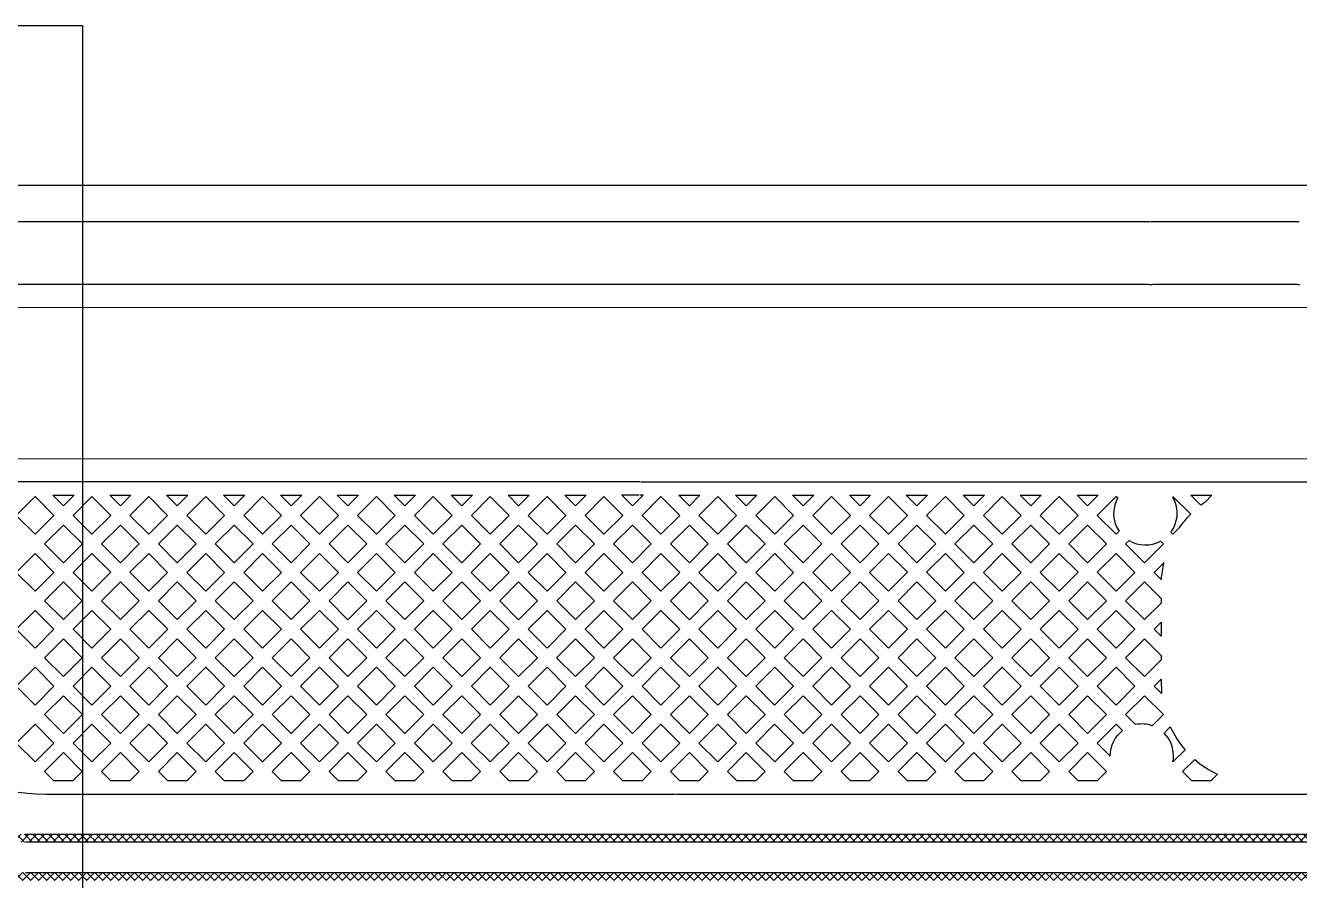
# Model space of a CAD drawing. Header units: millimetres. Extents: x 3193 to 3447, y -44 to 135.
# Drawn here: x 3284.39 to 3291.54, y 64.74 to 69.55 of the extents above; entities that cross this region are included whole.
import ezdxf

# ---------------------------------------------------------------- set-up
doc = ezdxf.new("R2010")
doc.units = ezdxf.units.MM
doc.header["$LTSCALE"] = 23.1
for name, color, linetype in [('gbr-dxf_layer0', 7, 'CONTINUOUS'), ('gbr-outline-dxf_layer1', 2, 'CONTINUOUS'), ('備註', 1, 'CONTINUOUS')]:
    doc.layers.add(name, color=color, linetype=linetype)

msp = doc.modelspace()

# ---------------------------------------------------------------- hatches: boundary and pattern name
at = {"layer": '備註', "linetype": 'Continuous'}
h = msp.add_hatch(dxfattribs=at)
h.set_pattern_fill('ANSI37', color=1, scale=0.01, angle=180, style=0)
h.set_pattern_definition([(135, (7962.365513476028, 498.2654708434671), (0.02245064030267288, 0.02245064030267288), []), (45.00000000000001, (7962.365513476028, 498.2654708434671), (0.02245064030267288, -0.02245064030267288), [])])
edge = h.paths.add_edge_path()
edge.add_ellipse((3359.583052670294, 59.40776795942737), major_axis=(0.01252426819055923, 0), ratio=1, start_angle=62.23431466019579, end_angle=74.47364938760656)
edge.add_line((3359.586405185518, 59.4198351850978), (3359.503880185518, 59.44290018509788))
edge.add_ellipse((3359.500388089265, 59.43062248810396), major_axis=(0.01276466136323169, 0), ratio=1, start_angle=74.12286977857029, end_angle=154.8854511866665)
edge.add_line((3359.488830185518, 59.43604018509781), (3359.466023185518, 59.44356818509779))
edge.add_ellipse((3359.444719451657, 59.17092771075131), major_axis=(0.2734715292828165, 0), ratio=1, start_angle=85.53206876416063, end_angle=124.9321066714137)
edge.add_line((3359.288128185518, 59.39512818509787), (3359.189083185518, 59.32630518509781))
edge.add_ellipse((3358.241988904871, 60.62698218428132), major_axis=(1.608958741745759, 0), ratio=1, start_angle=259.9973253950895, end_angle=306.0604171005775)
edge.add_line((3357.962522185519, 59.04248018509783), (3344.043073185519, 61.49586218509786))
edge.add_ellipse((3341.890511230653, 49.28828552897257), major_axis=(12.39590459727366, 0), ratio=1, start_angle=79.99983239179853, end_angle=89.02223314645957)
edge.add_line((3342.102040185518, 61.68238518509783), (3342.091750185518, 61.68263718509782))
edge.add_ellipse((3341.915730933346, 46.13088683702422), major_axis=(15.55274643482438, 0), ratio=1, start_angle=89.35153732403013, end_angle=106.8624955880837)
edge.add_line((3337.404255185518, 61.01492218509783), (3335.120893185518, 60.32340718509785))
edge.add_ellipse((3336.059395687906, 57.42744181850658), major_axis=(3.044240849782393, 0), ratio=1, start_angle=107.9560793490311, end_angle=112.9058941111479)
edge.add_ellipse((3334.880371910729, 60.21042250927225), major_axis=(0.02200018640532932, 0), ratio=1, start_angle=105.4255050779633, end_angle=113.3415489921781)
edge.add_ellipse((3330.948336555616, 69.81374493107269), major_axis=(10.35512774600846, 0), ratio=1, start_angle=269.9998540920655, end_angle=292.2641321823256)
edge.add_line((3330.948310185518, 59.45861718509788), (3322.923713185518, 59.45861718509788))
edge.add_line((3322.923713185518, 59.45861718509788), (3321.698735185518, 59.60552318509782))
edge.add_ellipse((3323.980640837282, 78.63258310249434), major_axis=(19.16340529508658, 0), ratio=1, start_angle=237.7232717037186, end_angle=263.1612090197558)
edge.add_line((3313.747210185518, 62.43033018509784), (3313.038135185519, 62.87814318509784))
edge.add_ellipse((3306.43877474056, 52.4315776982901), major_axis=(12.35646748681221, 0), ratio=1, start_angle=57.71835891717838, end_angle=89.99995156770952)
edge.add_line((3306.438785185518, 64.78804518509783), (3284.383757185518, 64.78804518509783))
edge.add_ellipse((3284.383646461034, 65.52848798575356), major_axis=(0.7404428089344982, 0), ratio=1, start_angle=262.4938267302385, end_angle=270.0085679077276)
edge.add_ellipse((3284.281208400627, 64.77325936225698), major_axis=(0.02188917907489349, 0), ratio=1, start_angle=74.87409326211606, end_angle=82.18393003354159)
edge.add_ellipse((3284.499677236765, 66.34868020573715), major_axis=(1.568607452013243, 0), ratio=1, start_angle=239.5635427173167, end_angle=262.1038531305894)
edge.add_ellipse((3283.955534866911, 65.41980758161874), major_axis=(0.4920903544579044, 0), ratio=1, start_angle=224.8112738173064, end_angle=239.4010401363109)
edge.add_line((3283.606430185519, 65.07299518509787), (3283.325220185518, 65.35420518509785))
edge.add_ellipse((3283.11884658219, 65.14836618443924), major_axis=(0.2914785726996615, 0), ratio=1, start_angle=44.92569256920794, end_angle=68.28871349969538)
edge.add_ellipse((3283.144123992476, 65.21164874369988), major_axis=(0.2233344415716332, 0), ratio=1, start_angle=68.30772893291217, end_angle=90.00225939866054)
edge.add_line((3283.144115185518, 65.4349831850978), (3283.057038185518, 65.4349831850978))
edge.add_ellipse((3283.04605725367, 65.42852732203848), major_axis=(0.01273809373797429, 0), ratio=1, start_angle=30.45194212593424, end_angle=93.94816493345985)
edge.add_line((3283.045180185518, 65.44123518509782), (3282.978075185518, 65.43662018509782))
edge.add_line((3282.978075185518, 65.43662018509782), (3282.978075185518, 65.43890018509786))
edge.add_line((3282.978075185518, 65.43890018509786), (3282.444675185518, 65.43890018509786))
edge.add_line((3282.444675185518, 65.43890018509786), (3282.444675185518, 65.26110018509782))
edge.add_line((3282.444675185518, 65.26110018509782), (3282.978075185518, 65.26110018509782))
edge.add_line((3282.978075185518, 65.26110018509782), (3282.978075185518, 65.26656718509788))
edge.add_ellipse((3282.975130164098, 65.27894235122064), major_axis=(0.01272076600398494, 0), ratio=1, start_angle=283.3861588286522, end_angle=325.9358450458)
edge.add_line((3282.985668185518, 65.27181718509782), (3283.028035185518, 65.33267518509787))
edge.add_ellipse((3283.017772682542, 65.34031730001921), major_axis=(0.01279534633371312, 0), ratio=1, start_angle=323.3262771394688, end_angle=349.9625931420886)
edge.add_line((3283.030372185518, 65.33808718509785), (3283.047050185518, 65.38998218509785))
edge.add_line((3283.047050185518, 65.38998218509785), (3283.144115185518, 65.38998218509785))
edge.add_ellipse((3283.144127592374, 65.21164148955332), major_axis=(0.1783406959760962, 0), ratio=1, start_angle=68.24926606257229, end_angle=90.00398596916925)
edge.add_ellipse((3283.118841613806, 65.14836409627885), major_axis=(0.2464832540224461, 0), ratio=1, start_angle=44.92480392022333, end_angle=68.24064743318829)
edge.add_line((3283.293360185518, 65.32242518509783), (3283.574505185518, 65.04128018509785))
edge.add_ellipse((3283.955547449392, 65.41981841550405), major_axis=(0.537107436866128, 0), ratio=1, start_angle=224.8111193865649, end_angle=239.4319281955726)
edge.add_ellipse((3284.50012371786, 66.3485549299087), major_axis=(1.613727573838814, 0), ratio=1, start_angle=239.5535593819423, end_angle=262.1161129758722)
edge.add_ellipse((3284.383667940553, 65.52854427622738), major_axis=(0.7854990969039252, 0), ratio=1, start_angle=262.3260020331372, end_angle=270.0069473466934)
edge.add_line((3284.383763185519, 64.74304518509781), (3306.438785185518, 64.74304518509781))
edge.add_ellipse((3306.438771476151, 52.43157931037332), major_axis=(12.31146587473212, 0), ratio=1, start_angle=57.71834354806271, end_angle=89.99993619858863)
edge.add_line((3313.014100185518, 62.84009718509783), (3313.723180185518, 62.39228518509783))
edge.add_ellipse((3323.980646270211, 78.63257891545216), major_axis=(19.20840313318145, 0), ratio=1, start_angle=237.7232498901434, end_angle=263.1611872062008)
edge.add_line((3321.693375185518, 59.56084218509785), (3322.922458185518, 59.41361718509786))
edge.add_line((3322.922458185518, 59.41361718509786), (3330.948310185518, 59.41361718509786))
edge.add_ellipse((3330.948739956913, 69.81378986734349), major_axis=(10.40017269112545, 0), ratio=1, start_angle=269.997632338638, end_angle=292.2775751891053)
edge.add_ellipse((3336.059346220487, 57.4274848949786), major_axis=(2.99918380735767, 0), ratio=1, start_angle=107.9504780254341, end_angle=112.9188479303681)
edge.add_ellipse((3336.160050856787, 57.11500667460287), major_axis=(3.327488292974247, 0), ratio=1, start_angle=105.4516366402203, end_angle=107.9418423971558)
edge.add_line((3335.273525185518, 60.32222518509788), (3337.417310185519, 60.97185718509787))
edge.add_ellipse((3341.915301982526, 46.130857066123), major_axis=(15.50765020038047, 0), ratio=1, start_angle=89.34702091478596, end_angle=106.8609411970305)
edge.add_ellipse((3342.094237078856, 61.65892392385088), major_axis=(0.02153679939091865, 0), ratio=1, start_angle=264.1265545595571, end_angle=270.1359625785639)
edge.add_line((3342.094288185518, 61.63738718509786), (3342.101417185518, 61.63738718509786))
edge.add_ellipse((3341.89053059501, 49.28827023226627), major_axis=(12.35091748287424, 0), ratio=1, start_angle=79.99993745754108, end_angle=89.02165172779574)
edge.add_line((3344.035258185518, 61.45154718509782), (3357.954718185518, 58.99816018509786))
edge.add_ellipse((3358.241902210016, 60.62695130088572), major_axis=(1.653915101447564, 0), ratio=1, start_angle=260.0005388709043, end_angle=305.9201403605867)
edge.add_ellipse((3359.202191484048, 59.30718751860583), major_axis=(0.02203135084924462, 0), ratio=1, start_angle=296.9698749448992, end_angle=305.5256584150097)
edge.add_ellipse((3360.248869072107, 57.80994598838232), major_axis=(1.804788343711396, 0), ratio=1, start_angle=123.9697940119922, end_angle=124.9493166973945)
edge.add_line((3359.240433185518, 59.30671518509781), (3359.313893185518, 59.3582321850978))
edge.add_ellipse((3359.444718611315, 59.1709257291143), major_axis=(0.2284710057927174, 0), ratio=1, start_angle=86.4656404781321, end_angle=124.9326270091944)
edge.add_line((3359.458803185518, 59.39896218509786), (3359.505828185518, 59.38221718509784))
edge.add_line((3359.505828185518, 59.38221718509784), (3359.554985185518, 59.25811518509785))
edge.add_ellipse((3359.56680892642, 59.26279614528904), major_axis=(0.01271661264712969, 0), ratio=1, start_angle=201.5983662150841, end_angle=235.1110773603341)
edge.add_line((3359.559535185518, 59.25236518509782), (3359.558598185518, 59.24704518509783))
edge.add_line((3359.558598185518, 59.24704518509783), (3360.083923185518, 59.1544351850978))
edge.add_line((3360.083923185518, 59.1544351850978), (3360.114793185518, 59.32953518509784))
h.paths.add_polyline_path([(3282.444675185518, 65.78865718509782), (3282.444675185518, 65.61085718509783), (3282.978075185518, 65.61085718509783), (3282.978075185518, 65.61424018509781, 0.1050129999794623), (3282.983333185518, 65.61383018509783), (3283.003078185518, 65.61623518509784), (3283.034462185518, 65.61020018509784), (3283.118967185518, 65.61020018509784, -0.1989610000014064), (3283.445777185518, 65.47480718509782), (3283.727145185518, 65.19344018509783, 0.06388799998524355), (3283.791668185518, 65.14314818509787, 0.09864499997632305), (3284.307758185518, 64.96372518509783, 0.03410700000139696), (3284.385260185518, 64.95843718509782), (3306.439038185518, 64.95843718509782, -0.1417890000000341), (3313.129160185518, 63.02221718509783), (3313.838240185519, 62.57440318509744, 0.1114510000000331), (3321.719030185518, 59.77471018509779), (3322.935412185519, 59.62901018509781), (3330.948515185518, 59.62901018509781, 0.09745599999944704), (3334.807395185519, 60.38846018509783, -0.02167899999797715), (3335.06855018552, 60.48560218509847, -0.01074099999885962), (3335.214298185519, 60.52944818509816), (3337.354822185518, 61.17810718509783, -0.07673299999955843), (3342.104827185518, 61.85278218509781, -0.03938799998511715), (3344.072600185518, 61.66389218509785), (3357.992050185677, 59.21050518506969, 0.1987819999320423), (3359.066115185518, 59.44831518509785), (3359.190450185518, 59.53502018509796, -0.1753869999997423), (3359.48233818552, 59.61351518509788), (3359.580035185518, 59.61279718509782), (3359.619535185519, 59.59302218509784), (3359.619305185518, 59.59172318509788), (3360.144630185519, 59.49911218509784), (3360.175500185518, 59.67421218509783), (3359.650175185518, 59.76682318509786), (3359.648985185519, 59.7600771850979, 0.1927999994876279), (3359.639693185518, 59.75826518509781), (3359.505455185518, 59.67172818509785, 0.3110639999497912), (3359.499885185518, 59.65838818509782), (3359.483353185518, 59.65851018509785, 0.1739159998567557), (3359.164680185518, 59.57191018509782), (3359.040325185518, 59.48518718509776, -0.1987800000002189), (3357.999865185519, 59.25482018509787), (3344.080410185464, 61.70820718510744, 0.03934299999894748), (3342.107818185518, 61.89774018509787, 0.04296799985334238), (3342.104025185518, 61.89803318509782), (3342.094070185518, 61.89803318509782, 0.07655300000000492), (3337.341773185518, 61.2211731850979), (3335.054610185518, 60.52838718509777, 0.02166899999900385), (3334.789925185518, 60.42993218509788, -0.09744499999990434), (3330.948515185518, 59.67401018509783), (3322.936667185518, 59.67401018509783), (3321.724390185518, 59.81939018509787, -0.1114509999999863), (3313.862270185518, 62.61244718509785), (3313.153195185518, 63.06026318509784, 0.1417890000000125), (3306.439038185518, 65.00343718509784), (3284.385260185518, 65.00343718509784, -0.03423199998499024), (3284.313615185518, 65.00834318509784, -0.09860700000024084), (3283.814355185504, 65.18201018510639, -0.06364499998820487), (3283.75910018551, 65.22512518510594), (3283.477602185518, 65.50662318509804, 0.1989569999985511), (3283.118967185518, 65.65520018509785), (3283.043220185518, 65.65520018509785), (3283.034970185518, 65.70557318509789, 0.1182239999783184), (3283.032735185519, 65.71106018509785), (3282.982265185518, 65.78152018509782, 0.111968999943164), (3282.978075185518, 65.78525018509795), (3282.978075185518, 65.78865718509782)])

# ---------------------------------------------------------------- linework, layer by layer
at = {"layer": 'gbr-dxf_layer0'}
for p, q in [((3284.539952185519, 66.90777918509777), (3284.659267185519, 66.90777918509777)), ((3284.859485185519, 66.90777918509777), (3284.979055185519, 66.90777918509777)), ((3285.179270185518, 66.90777918509777), (3285.298585185518, 66.90777918509777)), ((3285.498803185518, 66.90777918509777), (3285.618372185519, 66.90777918509777)), ((3285.818587185518, 66.90777918509777), (3285.938157185518, 66.90777918509777)), ((3286.138375185518, 66.90777918509777), (3286.257690185518, 66.90777918509777)), ((3286.457905185519, 66.90777918509777), (3286.577475185518, 66.90777918509777)), ((3286.777692185518, 66.90777918509777), (3286.897263185519, 66.90777918509777)), ((3287.097478185518, 66.90777918509777), (3287.216795185518, 66.90777918509777)), ((3287.417010185519, 66.90777918509777), (3287.536580185518, 66.90777918509777)), ((3287.835000185519, 66.90777918509777), (3287.736795185519, 66.90777918509777)), ((3287.856113185519, 66.90752718509778), (3287.839380185518, 66.90752718509778)), ((3288.056835185518, 66.90752718509778), (3288.175645185519, 66.90752718509778)), ((3288.376367185519, 66.90752718509778), (3288.495430185519, 66.90752718509778)), ((3288.696155185518, 66.90752718509778), (3288.815215185518, 66.90752718509778)), ((3289.015940185519, 66.90752718509778), (3289.134747185518, 66.90752718509778)), ((3289.335473185519, 66.90752718509778), (3289.454535185519, 66.90752718509778)), ((3289.655257185518, 66.90752718509778), (3289.774065185518, 66.90752718509778)), ((3289.975045185519, 66.90752718509778), (3290.093853185518, 66.90752718509778)), ((3290.294575185518, 66.90752718509778), (3290.413638185518, 66.90752718509778)), ((3290.934148185518, 66.90752718509778), (3291.052955185519, 66.90752718509778)), ((3290.727645185519, 66.47445718509779), (3290.781663185518, 66.52847218509778)), ((3290.767168185518, 66.43493518509781), (3290.727645185519, 66.47445718509779)), ((3290.727772185518, 66.15479718509779), (3290.766985185518, 66.19401018509781)), ((3290.766985185518, 66.11558418509783), (3290.727772185518, 66.15479718509779)), ((3290.766985185518, 66.19401018509781), (3290.766985185518, 66.11558418509783)), ((3290.727647185518, 65.83513918509779), (3290.766985185518, 65.87447718509777)), ((3290.766985185518, 65.87447718509777), (3290.768845185518, 65.79393918509778)), ((3290.768845185518, 65.79393918509778), (3290.727647185518, 65.83513918509779)), ((3290.783627185519, 65.5713341850978), (3290.818542185519, 65.60624918509781)), ((3290.407987185518, 65.51547918509779), (3290.480995185518, 65.44247218509783)), ((3288.038707185518, 65.22706218509781), (3284.500560185518, 65.22706218509781))]:
    msp.add_line(p, q, dxfattribs=at)
at = {"layer": 'gbr-dxf_layer0', "linetype": 'Continuous'}
for points in [[(3280.074980185518, 63.98677918509777), (3280.074930185518, 65.35101418509778), (3280.074855185519, 67.70866718509781, -0.384262), (3280.836650185519, 68.4457491850978), (3290.704000185518, 68.4459521850978)], [(3290.708310185518, 68.44600418509778, -0.006634999999999999), (3290.712612185519, 68.4459521850978), (3291.542932185518, 68.4459701850978)], [(3291.546510185518, 68.0904041850978, -0.020487), (3291.532085185519, 68.0909891850978), (3290.722945185518, 68.09100718509781, -0.020775), (3290.708310185518, 68.0904041850978, -0.020786), (3290.693667185518, 68.0910091850978), (3283.714878185519, 68.0911671850978, -0.20222), (3283.705758185518, 68.09500218509778), (3283.432225185518, 68.36853518509777), (3280.840410185519, 68.36853518509777), (3280.157405185518, 67.6862891850978), (3280.157405185518, 65.36371518509783)], [(3280.284913185518, 65.41548018509782), (3280.284913185518, 67.6280221850978, -0.202305), (3280.288645185518, 67.63719218509785), (3280.889507185518, 68.23729218509784, -0.202179), (3280.898677185519, 68.24102718509779), (3283.374212185518, 68.24102718509779, -0.202328), (3283.383382185518, 68.23729218509784), (3283.656762185518, 67.96365918509782), (3305.872872185518, 67.96289718509782, -0.053761), (3309.095827185519, 67.56416718509782)], [(3315.503917185518, 63.6404521850978, -0.017997), (3314.445142185518, 64.25601918509786), (3312.949337185518, 65.19447418509783, 0.088703), (3307.193977185519, 67.11110718509782), (3283.396615185518, 67.11148918509782, -0.202133), (3283.387497185518, 67.1153241850978), (3282.990012185518, 67.51281018509782), (3280.991285185518, 67.51281018509782), (3280.818565185518, 67.3400891850978), (3280.818565185518, 66.7972891850978, 0.284412), (3280.824915185519, 66.47555018509782)], [(3287.843760185518, 66.9837271850978), (3290.677830185518, 66.9837271850978), (3299.237122185518, 66.9837271850978), (3300.349895185518, 66.9837271850978), (3307.181080185518, 66.9837271850978, -0.03834700000000001), (3307.186835185518, 66.98331218509777), (3307.331870185518, 66.96172218509783)], [(3290.821165185518, 66.7007241850978), (3290.833660185518, 66.6882291850978), (3290.869397185518, 66.72396918509783, -0.043221), (3290.933260185519, 66.80065518509782), (3290.833660185518, 66.90025718509783)], [(3290.830485185518, 66.89708218509783, -0.135419), (3290.855630185518, 66.80592718509781, -0.159641), (3290.821165185518, 66.7007241850978)], [(3291.052955185519, 66.90752718509778), (3291.013750185518, 66.8683221850978, 0.012575), (3290.990450185519, 66.85122518509776), (3290.934148185518, 66.90752718509778)], [(3284.500540185519, 65.22706218509781, -0.185818), (3283.748542185519, 65.51673018509781, -0.327479), (3283.598815185519, 65.6644541850978), (3283.558230185518, 65.70503918509782, 0.018189), (3283.525202185519, 65.73567218509778)], [(3290.480980185518, 65.44473918509779, -0.232012), (3290.549920185518, 65.58531918509784), (3290.513875185518, 65.62136718509784), (3290.407987185518, 65.51547918509779)], [(3290.818542185519, 65.60624918509781, 0.069765), (3290.901900185519, 65.4775821850978), (3290.833392185518, 65.40960718509781)], [(3290.833392185518, 65.40960718509781, 0.049747), (3290.836580185519, 65.44473918509779, 0.200734), (3290.783627185519, 65.5713341850978)], [(3290.887540185518, 65.3554621850978), (3290.955660185518, 65.42358218509783, 0.069614), (3291.083653185518, 65.33979918509779)], [(3308.003932185518, 65.1333371850978, -0.065969), (3307.957660185518, 65.1394641850978, 0.029288), (3306.467995185519, 65.22681018509782), (3288.043172185518, 65.22681018509782)], [(3284.386505185518, 65.00343718509778), (3306.439038185518, 65.00343718509778, -0.141789), (3313.153195185519, 63.06026218509778)], [(3313.129160185518, 63.02221718509783, 0.141789), (3306.439038185518, 64.95843718509782), (3284.386505185518, 64.95843718509782)], [(3284.386757185518, 64.78804518509783), (3306.438785185518, 64.78804518509783, -0.141794), (3313.038135185519, 62.87814218509784)]]:
    msp.add_lwpolyline(points, format="xyb", dxfattribs=at)
for points in [[(3283.240217185518, 67.0822951850978), (3283.338532185518, 66.9839791850978), (3287.839295185518, 66.9839791850978)], [(3284.659267185519, 66.90777918509777), (3284.599610185519, 66.84812218509781), (3284.539952185519, 66.90777918509777)], [(3284.979055185519, 66.90777918509777), (3284.919270185518, 66.84799418509785), (3284.859485185519, 66.90777918509777)], [(3285.298585185518, 66.90777918509777), (3285.238927185518, 66.84812218509781), (3285.179270185518, 66.90777918509777)], [(3285.618372185519, 66.90777918509777), (3285.558587185518, 66.84799418509785), (3285.498803185518, 66.90777918509777)], [(3285.938157185518, 66.90777918509777), (3285.878372185519, 66.84799418509785), (3285.818587185518, 66.90777918509777)], [(3286.257690185518, 66.90777918509777), (3286.198032185518, 66.84812218509781), (3286.138375185518, 66.90777918509777)], [(3286.577475185518, 66.90777918509777), (3286.517690185518, 66.84799418509785), (3286.457905185519, 66.90777918509777)], [(3286.897263185519, 66.90777918509777), (3286.837477185519, 66.84799418509785), (3286.777692185518, 66.90777918509777)], [(3287.216795185518, 66.90777918509777), (3287.157137185518, 66.84812218509781), (3287.097478185518, 66.90777918509777)], [(3287.536580185518, 66.90777918509777), (3287.476795185518, 66.84799418509785), (3287.417010185519, 66.90777918509777)], [(3287.736795185519, 66.90777918509777), (3287.796580185518, 66.84799418509785), (3287.856113185519, 66.90752718509778)], [(3288.175645185519, 66.90752718509778), (3288.116240185519, 66.84812218509781), (3288.056835185518, 66.90752718509778)], [(3288.495430185519, 66.90752718509778), (3288.435900185518, 66.84799718509778), (3288.376367185519, 66.90752718509778)], [(3288.815215185518, 66.90752718509778), (3288.755685185518, 66.84799718509778), (3288.696155185518, 66.90752718509778)], [(3289.134747185518, 66.90752718509778), (3289.075345185519, 66.8481241850978), (3289.015940185519, 66.90752718509778)], [(3289.454535185519, 66.90752718509778), (3289.395005185518, 66.84799718509778), (3289.335473185519, 66.90752718509778)], [(3289.774065185518, 66.90752718509778), (3289.714662185518, 66.84812218509781), (3289.655257185518, 66.90752718509778)], [(3290.093853185518, 66.90752718509778), (3290.034450185519, 66.8481241850978), (3289.975045185519, 66.90752718509778)], [(3290.413638185518, 66.90752718509778), (3290.354107185519, 66.84799718509778), (3290.294575185518, 66.90752718509778)], [(3291.083653185518, 65.33979918509779), (3291.046862185519, 65.30300918509779), (3290.939990185519, 65.30300918509779), (3290.887540185518, 65.3554621850978)]]:
    msp.add_lwpolyline(points, dxfattribs=at)
for points in [[(3284.333705185519, 66.79424218509781), (3284.439718185518, 66.90025418509778), (3284.545730185519, 66.79424218509781), (3284.439715185518, 66.6882291850978)], [(3284.653490185518, 66.79424218509781), (3284.759377185518, 66.90013018509781), (3284.865390185519, 66.7941141850978), (3284.759502185519, 66.6882291850978)], [(3284.973150185519, 66.7941141850978), (3285.079163185518, 66.90012718509782), (3285.185048185519, 66.79424218509781), (3285.079035185518, 66.6882291850978)], [(3285.292808185518, 66.79424218509781), (3285.398695185518, 66.90013018509781), (3285.504707185518, 66.7941141850978), (3285.398823185518, 66.6882291850978)], [(3285.612468185519, 66.7941141850978), (3285.718480185518, 66.90012718509782), (3285.824492185518, 66.7941141850978), (3285.718480185518, 66.68810218509778)], [(3285.932252185518, 66.7941141850978), (3286.038267185518, 66.90013018509781), (3286.144152185519, 66.79424218509781), (3286.038140185518, 66.6882291850978)], [(3286.251912185518, 66.79424218509781), (3286.357797185518, 66.90012718509782), (3286.463810185519, 66.7941141850978), (3286.357925185518, 66.6882291850978)], [(3286.571570185518, 66.7941141850978), (3286.677582185518, 66.90013018509781), (3286.783598185518, 66.7941141850978), (3286.677585185518, 66.68810218509778)], [(3286.891357185518, 66.7941141850978), (3286.997370185519, 66.90012718509782), (3287.103257185518, 66.79424218509781), (3286.997245185518, 66.6882291850978)], [(3287.211017185518, 66.79424218509781), (3287.316902185518, 66.90012718509782), (3287.422915185519, 66.7941141850978), (3287.317030185518, 66.6882291850978)], [(3287.530675185518, 66.7941141850978), (3287.636688185518, 66.90012718509782), (3287.742700185519, 66.7941141850978), (3287.636688185518, 66.68810218509778)], [(3287.850460185518, 66.7941141850978), (3287.956475185519, 66.90013018509781), (3288.062360185518, 66.79424218509781), (3287.956347185519, 66.6882291850978)], [(3288.170120185518, 66.79424218509781), (3288.276007185518, 66.90013018509781), (3288.382020185519, 66.79411718509785), (3288.276132185519, 66.6882291850978)], [(3288.489780185518, 66.79411718509785), (3288.595792185518, 66.90013018509781), (3288.701805185518, 66.79411718509785), (3288.595792185518, 66.68810518509783)], [(3288.809565185518, 66.79411718509785), (3288.915577185518, 66.90013018509781), (3289.021465185519, 66.79424518509781), (3288.915453185518, 66.68823218509785)], [(3289.129222185518, 66.79424518509781), (3289.235110185518, 66.90013018509781), (3289.341125185519, 66.79411718509785), (3289.235238185519, 66.6882291850978)], [(3289.448885185519, 66.79411718509785), (3289.554898185518, 66.90013018509781), (3289.660783185519, 66.79424218509781), (3289.554770185518, 66.6882291850978)], [(3289.768543185518, 66.79424218509781), (3289.874555185518, 66.90025718509783), (3289.980570185518, 66.79424518509781), (3289.874555185518, 66.6882291850978)], [(3290.088330185518, 66.79424518509781), (3290.194215185518, 66.90013018509781), (3290.300227185518, 66.79411718509785), (3290.194342185519, 66.68823218509785)], [(3284.493597185518, 66.6343491850978), (3284.599610185519, 66.74036218509782), (3284.705622185518, 66.6343491850978), (3284.599610185519, 66.52833418509785)], [(3284.813382185518, 66.6343491850978), (3284.919270185518, 66.7402341850978), (3285.025155185519, 66.6343491850978), (3284.919268185518, 66.5284641850978)], [(3285.132915185518, 66.6343491850978), (3285.238927185518, 66.74036218509782), (3285.344942185518, 66.6343491850978), (3285.238930185518, 66.52833718509778)], [(3285.452702185518, 66.6343491850978), (3285.558587185518, 66.7402341850978), (3285.664600185518, 66.63422218509778), (3285.558715185519, 66.52833718509778)], [(3285.772360185519, 66.63422218509778), (3285.878372185519, 66.7402341850978), (3285.984258185518, 66.6343491850978), (3285.878247185518, 66.52833718509778)], [(3286.092020185518, 66.6343491850978), (3286.198032185518, 66.74036218509782), (3286.304045185519, 66.6343491850978), (3286.198032185518, 66.52833718509778)], [(3286.411805185518, 66.6343491850978), (3286.517690185518, 66.7402341850978), (3286.623705185518, 66.63422218509778), (3286.517817185518, 66.52833718509778)], [(3286.731462185518, 66.63422218509778), (3286.837477185519, 66.7402341850978), (3286.943365185519, 66.6343491850978), (3286.837350185519, 66.52833418509785)], [(3287.051125185518, 66.6343491850978), (3287.157137185518, 66.74036218509782), (3287.263150185518, 66.6343491850978), (3287.157137185518, 66.52833718509778)], [(3287.370910185518, 66.6343491850978), (3287.476795185518, 66.7402341850978), (3287.582807185519, 66.63422218509778), (3287.476923185518, 66.52833718509778)], [(3287.690568185518, 66.63422218509778), (3287.796580185518, 66.7402341850978), (3287.902467185518, 66.6343491850978), (3287.796455185518, 66.52833718509778)], [(3288.010227185518, 66.6343491850978), (3288.116240185519, 66.74036218509782), (3288.222253185518, 66.6343491850978), (3288.116240185519, 66.52833718509778)], [(3288.330013185519, 66.6343491850978), (3288.435900185518, 66.7402371850978), (3288.541913185519, 66.63422518509778), (3288.436025185519, 66.52833718509778)], [(3288.649673185518, 66.63422518509778), (3288.755685185518, 66.7402371850978), (3288.861573185518, 66.6343521850978), (3288.755558185519, 66.52833718509778)], [(3288.969330185518, 66.6343521850978), (3289.075342185518, 66.74036518509782), (3289.181357185518, 66.6343491850978), (3289.075345185519, 66.52833718509778)], [(3289.289117185518, 66.6343491850978), (3289.395005185518, 66.7402371850978), (3289.500890185519, 66.6343491850978), (3289.395005185518, 66.5284641850978)], [(3289.608650185518, 66.6343491850978), (3289.714662185518, 66.74036218509782), (3289.820675185519, 66.6343491850978), (3289.714662185518, 66.52833718509778)], [(3289.928435185519, 66.6343491850978), (3290.034450185519, 66.74036518509782), (3290.140462185518, 66.6343521850978), (3290.034447185518, 66.52833718509778)], [(3290.248223185518, 66.6343521850978), (3290.354107185519, 66.7402371850978), (3290.459992185518, 66.6343491850978), (3290.354107185519, 66.5284641850978)], [(3284.333705185519, 66.47445718509779), (3284.439718185518, 66.58047018509781), (3284.545730185519, 66.4744541850978), (3284.439718185518, 66.36844218509783)], [(3284.653490185518, 66.4744541850978), (3284.759502185519, 66.58047018509781), (3284.865388185518, 66.47458518509781), (3284.759375185518, 66.36856918509785)], [(3284.973150185519, 66.47458518509781), (3285.079035185518, 66.58047018509781), (3285.185050185518, 66.47445718509779), (3285.079163185518, 66.36856918509785)], [(3285.292810185519, 66.47445718509779), (3285.398823185518, 66.58047018509781), (3285.504835185518, 66.47445718509779), (3285.398823185518, 66.36844418509783)], [(3285.612595185518, 66.47445718509779), (3285.718480185518, 66.58034218509785), (3285.824365185518, 66.47445718509779), (3285.718480185518, 66.36856918509785)], [(3285.932127185518, 66.47445718509779), (3286.038137185518, 66.58047018509781), (3286.144150185518, 66.47445718509779), (3286.038140185518, 66.36844418509783)], [(3286.251912185518, 66.47445718509779), (3286.357925185518, 66.58047018509781), (3286.463940185518, 66.47445718509779), (3286.357925185518, 66.36844218509783)], [(3286.571697185518, 66.47445718509779), (3286.677582185518, 66.58034218509785), (3286.783470185518, 66.4744541850978), (3286.677585185518, 66.36856918509785)], [(3286.891230185519, 66.4744541850978), (3286.997245185518, 66.58047018509781), (3287.103257185518, 66.47445718509779), (3286.997243185519, 66.36844218509783)], [(3287.211017185518, 66.47445718509779), (3287.317030185518, 66.58047018509781), (3287.423043185519, 66.47445718509779), (3287.317030185518, 66.36844418509783)], [(3287.530803185518, 66.47445718509779), (3287.636688185518, 66.58034218509785), (3287.742575185518, 66.47445718509779), (3287.636688185518, 66.36856918509785)], [(3287.850335185519, 66.47445718509779), (3287.956347185519, 66.58047018509781), (3288.062360185518, 66.47445718509779), (3287.956347185519, 66.36844418509783)], [(3288.170120185518, 66.47445718509779), (3288.276132185519, 66.58047018509781), (3288.382145185518, 66.47445718509779), (3288.276132185519, 66.36844418509783)], [(3288.489905185518, 66.47445718509779), (3288.595792185518, 66.58034418509784), (3288.701677185519, 66.47445718509779), (3288.595790185518, 66.36857218509779)], [(3288.809437185518, 66.47445718509779), (3288.915450185518, 66.5804721850978), (3289.021465185519, 66.47445718509779), (3288.915453185518, 66.36844418509783)], [(3289.129225185518, 66.47445718509779), (3289.235238185519, 66.58047018509781), (3289.341122185519, 66.47458518509781), (3289.235112185518, 66.36857218509779)], [(3289.448885185519, 66.47458518509781), (3289.554770185518, 66.58047018509781), (3289.660783185519, 66.47445718509779), (3289.554895185519, 66.36857218509779)], [(3289.768543185518, 66.47445718509779), (3289.874555185518, 66.58047018509781), (3289.980567185518, 66.47445718509779), (3289.874555185518, 66.36844418509783)], [(3290.088327185518, 66.47445718509779), (3290.194342185519, 66.5804721850978), (3290.300227185518, 66.47458518509781), (3290.194215185518, 66.36857218509779)], [(3290.407987185518, 66.47458518509781), (3290.513872185518, 66.58047018509781), (3290.619885185518, 66.47445718509779), (3290.514000185519, 66.36856918509785)], [(3284.493597185518, 66.31456218509778), (3284.599610185519, 66.4205751850978), (3284.705495185518, 66.3146891850978), (3284.599482185518, 66.20867718509778)], [(3284.813255185519, 66.3146891850978), (3284.919270185518, 66.42070518509782), (3285.025282185518, 66.3146891850978), (3284.919270185518, 66.20867718509778)], [(3285.133042185518, 66.3146891850978), (3285.238930185518, 66.4205771850978), (3285.344942185518, 66.31456518509783), (3285.239055185518, 66.20867718509778)], [(3285.452702185518, 66.31456518509783), (3285.558715185519, 66.4205771850978), (3285.664600185518, 66.3146891850978), (3285.558587185518, 66.20867718509778)], [(3285.772360185519, 66.3146891850978), (3285.878245185518, 66.4205771850978), (3285.984258185518, 66.31456518509783), (3285.878372185519, 66.20867718509778)], [(3286.092020185518, 66.31456518509783), (3286.198032185518, 66.4205771850978), (3286.304045185519, 66.31456218509778), (3286.198032185518, 66.20854918509782)], [(3286.411805185518, 66.31456218509778), (3286.517820185519, 66.4205771850978), (3286.623705185518, 66.3146891850978), (3286.517693185519, 66.20867718509778)], [(3286.731465185519, 66.3146891850978), (3286.837350185519, 66.4205751850978), (3286.943362185518, 66.31456218509778), (3286.837477185519, 66.20867718509778)], [(3287.051122185519, 66.31456218509778), (3287.157137185518, 66.4205771850978), (3287.263150185518, 66.31456518509783), (3287.157135185518, 66.20854918509782)], [(3287.370910185518, 66.31456518509783), (3287.476923185518, 66.4205771850978), (3287.582807185519, 66.3146891850978), (3287.476795185518, 66.20867718509778)], [(3287.690568185518, 66.3146891850978), (3287.796455185518, 66.4205771850978), (3287.902467185518, 66.31456518509783), (3287.796580185518, 66.20867718509778)], [(3288.010227185518, 66.31456518509783), (3288.116240185519, 66.4205771850978), (3288.222253185518, 66.31456518509783), (3288.116240185519, 66.20855218509782)], [(3288.330013185519, 66.31456518509783), (3288.436025185519, 66.4205771850978), (3288.541910185518, 66.31469218509785), (3288.435898185518, 66.20867718509778)], [(3288.649673185518, 66.31469218509785), (3288.755558185519, 66.4205771850978), (3288.861573185518, 66.31456518509783), (3288.755685185518, 66.20867718509778)], [(3288.969333185519, 66.31456518509783), (3289.075345185519, 66.4205771850978), (3289.181233185519, 66.31469218509785), (3289.075218185518, 66.20867718509778)], [(3289.288992185519, 66.31469218509785), (3289.395005185518, 66.42070518509782), (3289.501017185518, 66.31469218509785), (3289.395005185518, 66.20867918509778)], [(3289.608775185518, 66.31469218509785), (3289.714662185518, 66.4205771850978), (3289.820675185519, 66.31456518509783), (3289.714787185519, 66.20867918509778)], [(3289.928435185519, 66.31456518509783), (3290.034447185518, 66.4205771850978), (3290.140335185518, 66.31469218509785), (3290.034322185518, 66.20867918509778)], [(3290.248095185519, 66.31469218509785), (3290.354107185519, 66.42070518509782), (3290.460120185518, 66.3146891850978), (3290.354107185519, 66.20867718509778)], [(3290.567880185518, 66.3146891850978), (3290.673765185518, 66.4205771850978), (3290.766985185518, 66.32735718509782), (3290.766985185518, 66.30176918509785), (3290.673893185519, 66.20867718509778)], [(3284.333832185518, 66.15479718509779), (3284.439718185518, 66.26068218509779), (3284.545602185518, 66.15479718509779), (3284.439718185518, 66.04891218509779)], [(3284.653363185518, 66.15479718509779), (3284.759375185518, 66.26081018509781), (3284.865390185519, 66.15479718509779), (3284.759377185518, 66.04878418509783)], [(3284.973150185519, 66.15479718509779), (3285.079163185518, 66.26081018509781), (3285.185175185518, 66.15479718509779), (3285.079163185518, 66.04878418509783)], [(3285.292935185518, 66.15479718509779), (3285.398823185518, 66.26068518509778), (3285.504707185518, 66.15479718509779), (3285.398823185518, 66.04891218509779)], [(3285.612468185519, 66.15479718509779), (3285.718480185518, 66.26081018509781), (3285.824492185518, 66.15479718509779), (3285.718480185518, 66.04878418509783)], [(3285.932252185518, 66.15479718509779), (3286.038140185518, 66.26068518509778), (3286.144152185519, 66.15466918509783), (3286.038267185518, 66.04878418509783)], [(3286.251912185518, 66.15466918509783), (3286.357925185518, 66.26068218509779), (3286.463812185518, 66.15479718509779), (3286.357800185518, 66.04878418509783)], [(3286.571572185519, 66.15479718509779), (3286.677585185518, 66.26081018509781), (3286.783598185518, 66.15479718509779), (3286.677585185518, 66.04878418509783)], [(3286.891357185518, 66.15479718509779), (3286.997243185519, 66.26068218509779), (3287.103255185518, 66.15466918509783), (3286.997370185519, 66.04878418509783)], [(3287.211015185519, 66.15466918509783), (3287.317028185518, 66.26068518509778), (3287.422915185519, 66.15479718509779), (3287.316902185518, 66.04878418509783)], [(3287.530675185518, 66.15479718509779), (3287.636688185518, 66.26081018509781), (3287.742700185519, 66.15479718509779), (3287.636688185518, 66.04878418509783)], [(3287.850460185518, 66.15479718509779), (3287.956347185519, 66.26068518509778), (3288.062360185518, 66.15467218509782), (3287.956472185518, 66.04878418509783)], [(3288.170120185518, 66.15466918509783), (3288.276132185519, 66.26068518509778), (3288.382017185518, 66.15479718509779), (3288.276005185518, 66.04878418509783)], [(3288.489777185519, 66.15479718509779), (3288.595792185518, 66.2608121850978), (3288.701805185518, 66.15479718509779), (3288.595792185518, 66.04878418509783)], [(3288.809565185518, 66.15479718509779), (3288.915450185518, 66.26068518509778), (3289.021337185518, 66.15479718509779), (3288.915453185518, 66.04891218509779)], [(3289.129098185518, 66.15479718509779), (3289.235112185518, 66.2608121850978), (3289.341125185519, 66.15479918509779), (3289.235110185518, 66.04878418509783)], [(3289.448885185519, 66.15479918509779), (3289.554898185518, 66.2608121850978), (3289.660910185518, 66.15479918509779), (3289.554898185518, 66.04878718509782)], [(3289.768667185518, 66.15479918509779), (3289.874555185518, 66.26068518509778), (3289.980443185518, 66.15479918509779), (3289.874555185518, 66.04891218509779)], [(3290.088203185519, 66.15479918509779), (3290.194212185518, 66.2608121850978), (3290.300227185518, 66.15479718509779), (3290.194215185518, 66.04878418509783)], [(3290.407987185518, 66.15479718509779), (3290.514000185519, 66.26081018509781), (3290.620012185518, 66.15479718509779), (3290.514000185519, 66.04878418509783)], [(3284.493595185518, 65.9950321850978), (3284.599482185518, 66.10091718509786), (3284.705497185519, 65.99490418509778), (3284.599610185519, 65.88901718509784)], [(3284.813257185519, 65.99490418509778), (3284.919270185518, 66.10091718509786), (3285.025282185518, 65.99490418509778), (3284.919270185518, 65.88889218509782)], [(3285.133042185518, 65.99490418509778), (3285.239055185518, 66.10091718509786), (3285.344942185518, 65.9950321850978), (3285.238927185518, 65.88901718509784)], [(3285.452702185518, 65.9950321850978), (3285.558587185518, 66.10091718509786), (3285.664600185518, 65.99490418509778), (3285.558715185519, 65.88901918509784)], [(3285.772360185519, 65.99490418509778), (3285.878372185519, 66.10091718509786), (3285.984387185518, 65.99490418509778), (3285.878375185518, 65.88889218509782)], [(3286.092145185518, 65.99490418509778), (3286.198032185518, 66.10078918509778), (3286.303920185518, 65.99490418509778), (3286.198032185518, 65.88901718509784)], [(3286.411680185519, 65.99490418509778), (3286.517693185519, 66.10091718509786), (3286.623705185518, 65.99490418509778), (3286.517693185519, 65.88889218509782)], [(3286.731465185519, 65.99490418509778), (3286.837477185519, 66.10091718509786), (3286.943490185518, 65.99490418509778), (3286.837477185519, 65.88889218509782)], [(3287.051250185518, 65.99490418509778), (3287.157135185518, 66.10078918509778), (3287.263022185519, 65.99490418509778), (3287.157137185518, 65.88901918509784)], [(3287.370782185518, 65.99490418509778), (3287.476795185518, 66.10091718509786), (3287.582807185519, 65.99490418509778), (3287.476795185518, 65.88889218509782)], [(3287.690568185518, 65.99490418509778), (3287.796580185518, 66.10091718509786), (3287.902592185518, 65.99490418509778), (3287.796582185519, 65.88889218509782)], [(3288.010353185518, 65.99490418509778), (3288.116240185519, 66.10078918509778), (3288.222125185518, 65.99490418509778), (3288.116237185518, 65.88901918509784)], [(3288.329885185519, 65.99490418509778), (3288.435898185518, 66.10091718509786), (3288.541913185519, 65.99490418509778), (3288.435900185518, 65.88889218509782)], [(3288.649673185518, 65.99490418509778), (3288.755685185518, 66.10091718509786), (3288.861573185518, 65.9950321850978), (3288.755558185519, 65.88901718509784)], [(3288.969333185519, 65.9950321850978), (3289.075218185518, 66.10091718509786), (3289.181230185518, 65.99490418509778), (3289.075345185519, 65.88901918509784)], [(3289.288990185519, 65.99490418509778), (3289.395005185518, 66.10091918509785), (3289.501017185518, 65.99490718509783), (3289.395002185519, 65.88889218509782)], [(3289.608775185518, 65.99490718509783), (3289.714787185519, 66.10091918509785), (3289.820675185519, 65.9950321850978), (3289.714662185518, 65.88901918509784)], [(3289.928435185519, 65.9950321850978), (3290.034320185518, 66.10091918509785), (3290.140335185518, 65.99490418509778), (3290.034450185519, 65.88901918509784)], [(3290.248095185519, 65.99490418509778), (3290.354107185519, 66.10091718509786), (3290.460120185518, 65.99490418509778), (3290.354107185519, 65.88889218509782)], [(3290.567880185518, 65.99490418509778), (3290.673893185519, 66.10091718509786), (3290.766985185518, 66.00782418509779), (3290.766985185518, 65.98223718509782), (3290.673768185518, 65.88901918509784)], [(3284.333705185519, 65.83513918509779), (3284.439715185518, 65.9411521850978), (3284.545730185519, 65.83513718509779), (3284.439718185518, 65.72912418509783)], [(3284.653490185518, 65.83513718509779), (3284.759377185518, 65.94102418509779), (3284.865390185519, 65.83501218509782), (3284.759502185519, 65.72912418509783)], [(3284.973150185519, 65.83501218509782), (3285.079163185518, 65.94102418509779), (3285.185048185519, 65.83513718509779), (3285.079035185518, 65.72912418509783)], [(3285.292808185518, 65.83513718509779), (3285.398823185518, 65.9411521850978), (3285.504835185518, 65.83513918509779), (3285.398820185518, 65.72912418509783)], [(3285.612595185518, 65.83513918509779), (3285.718480185518, 65.94102418509779), (3285.824495185519, 65.83501218509782), (3285.718607185519, 65.72912418509783)], [(3285.932252185518, 65.83501218509782), (3286.038267185518, 65.94102418509779), (3286.144152185519, 65.83513718509779), (3286.038140185518, 65.72912418509783)], [(3286.251912185518, 65.83513718509779), (3286.357800185518, 65.94102418509779), (3286.463812185518, 65.83501218509782), (3286.357925185518, 65.72912418509783)], [(3286.571572185519, 65.83501218509782), (3286.677585185518, 65.94102418509779), (3286.783595185519, 65.83501218509782), (3286.677585185518, 65.7290001850978)], [(3286.891357185518, 65.83501218509782), (3286.997370185519, 65.94102418509779), (3287.103257185518, 65.83513918509779), (3286.997243185519, 65.72912418509783)], [(3287.211017185518, 65.83513918509779), (3287.316902185518, 65.94102418509779), (3287.422915185519, 65.83501218509782), (3287.317030185518, 65.72912718509777)], [(3287.530675185518, 65.83501218509782), (3287.636688185518, 65.94102418509779), (3287.742703185518, 65.83501218509782), (3287.636688185518, 65.72899718509781)], [(3287.850462185518, 65.83501218509782), (3287.956475185519, 65.94102418509779), (3288.062360185518, 65.83513918509779), (3287.956347185519, 65.72912718509777)], [(3288.170120185518, 65.83513918509779), (3288.276005185518, 65.94102418509779), (3288.382020185519, 65.83501218509782), (3288.276132185519, 65.72912418509783)], [(3288.489777185519, 65.83501218509782), (3288.595792185518, 65.94102418509779), (3288.701677185519, 65.83513718509779), (3288.595665185519, 65.72912418509783)], [(3288.809437185518, 65.83513718509779), (3288.915453185518, 65.9411521850978), (3289.021465185519, 65.83513918509779), (3288.915450185518, 65.72912418509783)], [(3289.129225185518, 65.83513918509779), (3289.235110185518, 65.94102418509779), (3289.341122185519, 65.83501218509782), (3289.235235185518, 65.72912718509777)], [(3289.448883185519, 65.83501218509782), (3289.554895185519, 65.94102718509778), (3289.660783185519, 65.83513918509779), (3289.554767185518, 65.72912718509777)], [(3289.768543185518, 65.83513918509779), (3289.874555185518, 65.9411521850978), (3289.980570185518, 65.83513918509779), (3289.874557185519, 65.72912718509777)], [(3290.088330185518, 65.83513918509779), (3290.194215185518, 65.94102418509779), (3290.300227185518, 65.83501218509782), (3290.194342185519, 65.72912718509777)], [(3290.407987185518, 65.83501218509782), (3290.514000185519, 65.94102418509779), (3290.619887185519, 65.83513918509779), (3290.513875185518, 65.72912718509777)], [(3284.493597185518, 65.67524418509784), (3284.599610185519, 65.7812571850978), (3284.705622185518, 65.67524418509784), (3284.599610185519, 65.56923218509782)], [(3284.813382185518, 65.67524418509784), (3284.919270185518, 65.78113218509783), (3285.025155185519, 65.67524418509784), (3284.919270185518, 65.56935918509784)], [(3285.132915185518, 65.67524418509784), (3285.238927185518, 65.7812571850978), (3285.344940185519, 65.67524418509784), (3285.238927185518, 65.56923218509782)], [(3285.452700185519, 65.67524418509784), (3285.558715185519, 65.7812591850978), (3285.664727185518, 65.67524418509784), (3285.558715185519, 65.56923218509782)], [(3285.772487185518, 65.67524418509784), (3285.878372185519, 65.78113218509783), (3285.984260185519, 65.67524418509784), (3285.878375185518, 65.56935918509784)], [(3286.092020185518, 65.67524418509784), (3286.198032185518, 65.7812571850978), (3286.304045185519, 65.67524418509784), (3286.198032185518, 65.56923218509782)], [(3286.411805185518, 65.67524418509784), (3286.517693185519, 65.78113218509783), (3286.623705185518, 65.67512018509781), (3286.517817185518, 65.56923218509782)], [(3286.731465185519, 65.67512018509781), (3286.837477185519, 65.78113218509783), (3286.943362185518, 65.67524418509784), (3286.837350185519, 65.56923218509782)], [(3287.051122185519, 65.67524418509784), (3287.157137185518, 65.7812591850978), (3287.263150185518, 65.67524718509783), (3287.157135185518, 65.56923218509782)], [(3287.370910185518, 65.67524718509783), (3287.476795185518, 65.78113218509783), (3287.582807185519, 65.67511718509782), (3287.476923185518, 65.56923218509782)], [(3287.690568185518, 65.67511718509782), (3287.796582185519, 65.78113218509783), (3287.902467185518, 65.67524718509783), (3287.796452185518, 65.56923218509782)], [(3288.010227185518, 65.67524718509783), (3288.116240185519, 65.7812591850978), (3288.222253185518, 65.67524418509784), (3288.116240185519, 65.56923218509782)], [(3288.330013185519, 65.67524418509784), (3288.435900185518, 65.78113218509783), (3288.541785185518, 65.67524418509784), (3288.435900185518, 65.56935918509784)], [(3288.649545185518, 65.67524418509784), (3288.755558185519, 65.7812571850978), (3288.861570185519, 65.67524418509784), (3288.755558185519, 65.56923218509782)], [(3288.969330185518, 65.67524418509784), (3289.075345185519, 65.7812591850978), (3289.181357185518, 65.67524718509783), (3289.075342185518, 65.56923218509782)], [(3289.289117185518, 65.67524718509783), (3289.395002185519, 65.78113218509783), (3289.500887185518, 65.67524718509783), (3289.395002185519, 65.56935918509784)], [(3289.608647185519, 65.67524718509783), (3289.714662185518, 65.7812591850978), (3289.820677185518, 65.67524718509783), (3289.714662185518, 65.56923218509782)], [(3289.928437185518, 65.67524718509783), (3290.034450185519, 65.7812591850978), (3290.140462185518, 65.67524718509783), (3290.034450185519, 65.56923518509781)], [(3290.248223185518, 65.67524718509783), (3290.354107185519, 65.78113218509783), (3290.459995185519, 65.67524718509783), (3290.354107185519, 65.56935918509784)], [(3284.333705185519, 65.51535218509777), (3284.439718185518, 65.62136418509779), (3284.545730185519, 65.51535218509777), (3284.439718185518, 65.4093401850978)], [(3284.653490185518, 65.51535218509777), (3284.759502185519, 65.62136418509779), (3284.865390185519, 65.51547918509779), (3284.759375185518, 65.40946718509782)], [(3284.973150185519, 65.51547918509779), (3285.079035185518, 65.62136418509779), (3285.185048185519, 65.51535218509777), (3285.079163185518, 65.40946718509782)], [(3285.292808185518, 65.51535218509777), (3285.398820185518, 65.62136418509779), (3285.504835185518, 65.51535218509777), (3285.398820185518, 65.4093401850978)], [(3285.612595185518, 65.51535218509777), (3285.718607185519, 65.62136418509779), (3285.824495185519, 65.51547918509779), (3285.718480185518, 65.40946718509782)], [(3285.932255185518, 65.51547918509779), (3286.038140185518, 65.62136418509779), (3286.144152185519, 65.51535218509777), (3286.038267185518, 65.40946718509782)], [(3286.251912185518, 65.51535218509777), (3286.357925185518, 65.62136418509779), (3286.463937185518, 65.51535218509777), (3286.357925185518, 65.4093401850978)], [(3286.571697185518, 65.51535218509777), (3286.677585185518, 65.62124018509782), (3286.783470185518, 65.51535218509777), (3286.677585185518, 65.40946718509782)], [(3286.891230185519, 65.51535218509777), (3286.997243185519, 65.62136418509779), (3287.103255185518, 65.51535218509777), (3286.997243185519, 65.4093401850978)], [(3287.211015185519, 65.51535218509777), (3287.317030185518, 65.62136718509784), (3287.423043185519, 65.51535218509777), (3287.317028185518, 65.4093401850978)], [(3287.530803185518, 65.51535218509777), (3287.636688185518, 65.62123718509783), (3287.742573185518, 65.51535218509777), (3287.636688185518, 65.40946718509782)], [(3287.850333185518, 65.51535218509777), (3287.956347185519, 65.62136718509784), (3288.062360185518, 65.51535218509777), (3287.956347185519, 65.4093401850978)], [(3288.170120185518, 65.51535218509777), (3288.276132185519, 65.62136418509779), (3288.382020185519, 65.51547918509779), (3288.276007185518, 65.40946718509782)], [(3288.489780185518, 65.51547918509779), (3288.595665185519, 65.62136418509779), (3288.701677185519, 65.51535218509777), (3288.595792185518, 65.40946718509782)], [(3288.809437185518, 65.51535218509777), (3288.915450185518, 65.62136418509779), (3289.021462185518, 65.51535218509777), (3288.915450185518, 65.4093401850978)], [(3289.129222185518, 65.51535218509777), (3289.235238185519, 65.62136718509784), (3289.341122185519, 65.51547918509779), (3289.235110185518, 65.40946718509782)], [(3289.448883185519, 65.51547918509779), (3289.554770185518, 65.62136718509784), (3289.660783185519, 65.51535218509777), (3289.554895185519, 65.40946718509782)], [(3289.768543185518, 65.51535218509777), (3289.874557185519, 65.62136718509784), (3289.980570185518, 65.51535518509782), (3289.874555185518, 65.4093401850978)], [(3290.088330185518, 65.51535518509782), (3290.194342185519, 65.62136718509784), (3290.300227185518, 65.51547918509779), (3290.194215185518, 65.40946718509782)], [(3284.493597185518, 65.35546018509781), (3284.599610185519, 65.46147218509783), (3284.705495185518, 65.35558718509778), (3284.653170185518, 65.30326218509778), (3284.545795185518, 65.30326218509778)], [(3284.813255185519, 65.35558718509778), (3284.919270185518, 65.4615991850978), (3285.025282185518, 65.35558718509778), (3284.972957185518, 65.30326218509778), (3284.865580185518, 65.30326218509778)], [(3285.133042185518, 65.35558718509778), (3285.238927185518, 65.46147218509783), (3285.344940185519, 65.35546018509781), (3285.292745185518, 65.30326218509778), (3285.185368185518, 65.30326218509778)], [(3285.452702185518, 65.35546018509781), (3285.558715185519, 65.46147218509783), (3285.664600185518, 65.35558718509778), (3285.612275185518, 65.30326218509778), (3285.504897185519, 65.30326218509778)], [(3285.772360185519, 65.35558718509778), (3285.878375185518, 65.4615991850978), (3285.984387185518, 65.35558718509778), (3285.932063185518, 65.30326218509778), (3285.824685185518, 65.30326218509778)], [(3286.092145185518, 65.35558718509778), (3286.198032185518, 65.46147218509783), (3286.304045185519, 65.35546018509781), (3286.251848185518, 65.30326218509778), (3286.144470185519, 65.30326218509778)], [(3286.411805185518, 65.35546018509781), (3286.517817185518, 65.46147218509783), (3286.623705185518, 65.35558718509778), (3286.571380185518, 65.30326218509778), (3286.464002185518, 65.30326218509778)], [(3286.731465185519, 65.35558718509778), (3286.837350185519, 65.46147218509783), (3286.943362185518, 65.35546018509781), (3286.891165185519, 65.30326218509778), (3286.783790185518, 65.30326218509778)], [(3287.051122185519, 65.35546018509781), (3287.157135185518, 65.46147218509783), (3287.263147185518, 65.35546018509781), (3287.210952185518, 65.30326218509778), (3287.103320185518, 65.30326218509778)], [(3287.370907185518, 65.35546018509781), (3287.476923185518, 65.46147218509783), (3287.582807185519, 65.35558718509778), (3287.530482185518, 65.30326218509778), (3287.423105185518, 65.30326218509778)], [(3287.690568185518, 65.35558718509778), (3287.796452185518, 65.46147218509783), (3287.902467185518, 65.35546018509781), (3287.850270185519, 65.30326218509778), (3287.742892185518, 65.30326218509778)], [(3288.010227185518, 65.35546018509781), (3288.116240185519, 65.46147218509783), (3288.222128185518, 65.35558718509778), (3288.169550185518, 65.30300918509779), (3288.062677185518, 65.30300918509779)], [(3288.329887185518, 65.35558718509778), (3288.435900185518, 65.4615991850978), (3288.541913185519, 65.35558718509778), (3288.489335185518, 65.30300918509779), (3288.382465185518, 65.30300918509779)], [(3288.649673185518, 65.35558718509778), (3288.755558185519, 65.46147218509783), (3288.861570185519, 65.35546018509781), (3288.809120185518, 65.30300918509779), (3288.702247185519, 65.30300918509779)], [(3288.969330185518, 65.35546018509781), (3289.075342185518, 65.46147218509783), (3289.181230185518, 65.35558718509778), (3289.128652185518, 65.30300918509779), (3289.021782185519, 65.30300918509779)], [(3289.288990185519, 65.35558718509778), (3289.395002185519, 65.4615991850978), (3289.501015185519, 65.35558718509778), (3289.448440185518, 65.30300918509779), (3289.341568185519, 65.30300918509779)], [(3289.608775185518, 65.35558718509778), (3289.714662185518, 65.46147218509783), (3289.820675185519, 65.35546018509781), (3289.768225185519, 65.30300918509779), (3289.661352185519, 65.30300918509779)], [(3289.928435185519, 65.35546018509781), (3290.034450185519, 65.46147518509777), (3290.140335185518, 65.35558718509778), (3290.087758185518, 65.30300918509779), (3289.980885185519, 65.30300918509779)], [(3290.248095185519, 65.35558718509778), (3290.354107185519, 65.4615991850978), (3290.460120185518, 65.35558718509778), (3290.407542185519, 65.30300918509779), (3290.300670185518, 65.30300918509779)]]:
    msp.add_lwpolyline(points, close=True, dxfattribs=at)
for points in [[(3290.407987185518, 66.79411718509785), (3290.514000185519, 66.90013018509781), (3290.522208185518, 66.89192218509778, 0.283562), (3290.531123185518, 66.70547918509779), (3290.513872185518, 66.6882291850978)], [(3290.567752185519, 66.6343491850978), (3290.586675185518, 66.65327218509783, 0.266867), (3290.763822185519, 66.65030518509782), (3290.779778185518, 66.6343491850978), (3290.673765185518, 66.52833718509778)], [(3290.567755185518, 65.67524718509783), (3290.673768185518, 65.7812591850978), (3290.779780185519, 65.67524718509783), (3290.717200185519, 65.6126671850978, 0.133869), (3290.623912185519, 65.6190871850978)]]:
    msp.add_lwpolyline(points, format="xyb", close=True, dxfattribs=at)
at = {"layer": 'gbr-dxf_layer0'}
msp.add_arc((3291.344315185518, 66.39338918509777), 0.5786399999999999, 166.4997919999866, 175.882705000001, dxfattribs=at)
at = {"layer": 'gbr-outline-dxf_layer1', "linetype": 'Continuous'}
msp.add_lwpolyline([(3279.866320185519, 56.05004218509784), (3279.866320185519, 67.64997018509781, -0.4142149999999999), (3280.866318185518, 68.64996718509782), (3305.736220185519, 68.64996718509782, -0.152268), (3314.317355185519, 65.97483918509779, 0.152268), (3323.751170185518, 63.03352018509783), (3329.251032185518, 63.03352018509783, 0.101585), (3335.791022185518, 64.37616418509778, -0.145892), (3344.361922185518, 65.36804718509781), (3362.231340185518, 62.21713018509782, -0.414233), (3363.042430185518, 61.05867018509782), (3361.027940185518, 49.63493918509779, -0.414154), (3359.869542185518, 48.82372718509778), (3342.146533185519, 51.94897518509778, 0.144694), (3341.019870185518, 51.8211991850978, -0.100411), (3329.251032185518, 49.43359718509778), (3323.751170185518, 49.43359718509778, -0.151026), (3306.709548185519, 54.70130218509776, 0.151038), (3305.581025185518, 55.05004418509783), (3280.866318185518, 55.05004418509783, -0.4142149999999999)], format="xyb", close=True, dxfattribs=at)
at = {"layer": '備註', "color": 1, "linetype": 'Continuous'}
msp.add_lwpolyline([(3278.663722379009, 69.54702666576789), (3284.707289657349, 69.54702666576789), (3284.707289657349, 53.97910336017146), (3278.663722379009, 53.97910336017146)], close=True, dxfattribs=at)

doc.saveas('drawing.dxf')
